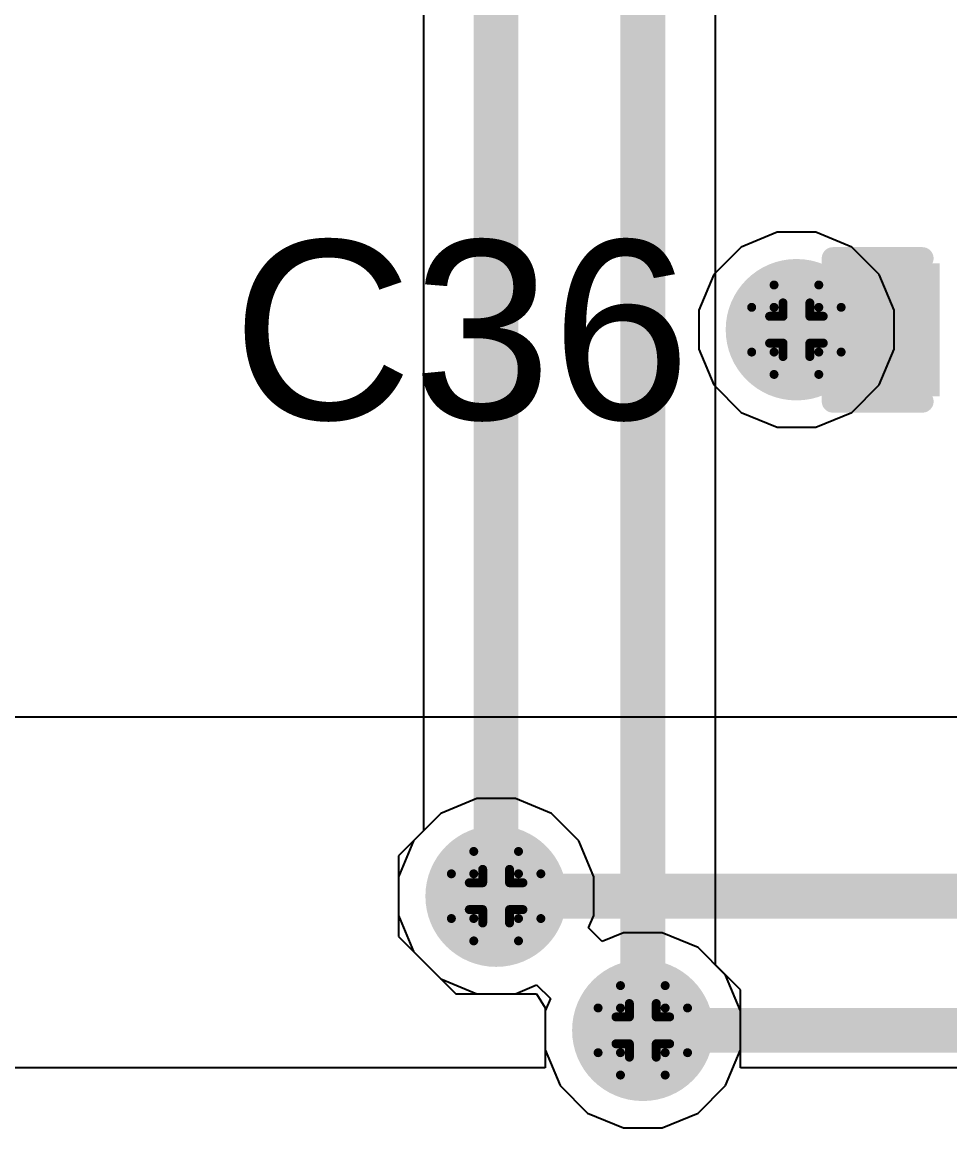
# Model space of a CAD drawing. Header units: inches. Extents: x -4 to 5258, y -4 to 5281.
# Drawn here: x 27.19 to 32.46, y 14.18 to 20.46 of the extents above; entities that cross this region are included whole.
import ezdxf

# ---------------------------------------------------------------- set-up
doc = ezdxf.new("R2010")
doc.units = ezdxf.units.IN
for name, color, linetype in [('Bottom Layer', 5, 'Continuous'), ('Bottom Solder', 6, 'Continuous'), ('Drill Drawing', 1, 'Continuous'), ('Layer 1', 16, 'Continuous'), ('Layer 2', 76, 'Continuous'), ('Top Layer', 1, 'Continuous'), ('Top Overlay', 2, 'Continuous'), ('Top Paste', 8, 'Continuous'), ('Top Solder', 216, 'Continuous'), ('Via Holes', 16, 'Continuous')]:
    doc.layers.add(name, color=color, linetype=linetype)
doc.styles.add('Arial', font='', dxfattribs={"height": 0.2})
doc.styles.get('Arial').set_extended_font_data('Arial')

# ---------------------------------------------------------------- blocks, each defined once
blk = doc.blocks.new('C___0402_275')
at = {"layer": 'Top Layer'}
for points in [[(-0.6985, -0.3175), (-0.6985, 0.3175), (-0.2412999999999999, 0.3175), (-0.2413, -0.3175)], [(0.2412999999999999, -0.3175), (0.2413, 0.3175), (0.6985, 0.3175), (0.6985, -0.3175)]]:
    blk.add_hatch(color=1, dxfattribs=at).paths.add_polyline_path(points)
at = {"layer": 'Top Paste'}
for points in [[(-0.6985, -0.3175), (-0.6985, 0.3175), (-0.2412999999999999, 0.3175), (-0.2413, -0.3175)], [(0.2412999999999999, -0.3175), (0.2413, 0.3175), (0.6985, 0.3175), (0.6985, -0.3175)]]:
    blk.add_hatch(color=8, dxfattribs=at).paths.add_polyline_path(points)
at = {"layer": 'Top Solder'}
for points in [[(-0.7584998799999999, -0.37749988), (-0.7584998799999999, 0.37749988), (-0.18130012, 0.37749988), (-0.18130012, -0.37749988)], [(0.18130012, -0.37749988), (0.18130012, 0.37749988), (0.7584998799999999, 0.37749988), (0.7584998799999999, -0.37749988)]]:
    blk.add_hatch(color=216, dxfattribs=at).paths.add_polyline_path(points)
at = {"layer": 'Top Overlay'}
for points in [[(-0.2794, 0.4064, 0.127, 0.127, 0), (-0.7874, 0.4064, 0.127, 0.127, 0)], [(-0.7874, 0.4064, 0.127, 0.127, 0), (-0.7874, -0.4064, 0.127, 0.127, 0)], [(0.7874, 0.4064, 0.127, 0.127, 0), (0.27940254, 0.40640254, 0.127, 0.127, 0)], [(0.7874, 0.4064, 0.127, 0.127, 0), (0.7874, -0.4064, 0.127, 0.127, 0)], [(-0.2794, -0.4064, 0.127, 0.127, 0), (-0.7874, -0.4064, 0.127, 0.127, 0)], [(0.7874, -0.4064, 0.127, 0.127, 0), (0.27940254, -0.40640254, 0.127, 0.127, 0)]]:
    blk.add_lwpolyline(points, format="xyseb", dxfattribs=at)
for points in [[(-0.8191499999999999, 0.4064, 0.0635, 0.0635, 1), (-0.7556499999999999, 0.4064, 0.0635, 0.0635, 1)], [(-0.8191499999999999, 0.4064, 0.0635, 0.0635, 1), (-0.7556499999999999, 0.4064, 0.0635, 0.0635, 1)], [(-0.31115, 0.4064, 0.0635, 0.0635, 1), (-0.24765, 0.4064, 0.0635, 0.0635, 1)], [(0.24765254, 0.40640254, 0.0635, 0.0635, 1), (0.31115254, 0.40640254, 0.0635, 0.0635, 1)], [(0.7556499999999999, 0.4064, 0.0635, 0.0635, 1), (0.8191499999999999, 0.4064, 0.0635, 0.0635, 1)], [(0.7556499999999999, 0.4064, 0.0635, 0.0635, 1), (0.8191499999999999, 0.4064, 0.0635, 0.0635, 1)], [(-0.8191499999999999, -0.4064, 0.0635, 0.0635, 1), (-0.7556499999999999, -0.4064, 0.0635, 0.0635, 1)], [(-0.8191499999999999, -0.4064, 0.0635, 0.0635, 1), (-0.7556499999999999, -0.4064, 0.0635, 0.0635, 1)], [(-0.31115, -0.4064, 0.0635, 0.0635, 1), (-0.24765, -0.4064, 0.0635, 0.0635, 1)], [(0.24765254, -0.40640254, 0.0635, 0.0635, 1), (0.31115254, -0.40640254, 0.0635, 0.0635, 1)], [(0.7556499999999999, -0.4064, 0.0635, 0.0635, 1), (0.8191499999999999, -0.4064, 0.0635, 0.0635, 1)], [(0.7556499999999999, -0.4064, 0.0635, 0.0635, 1), (0.8191499999999999, -0.4064, 0.0635, 0.0635, 1)]]:
    blk.add_lwpolyline(points, format="xyseb", close=True, dxfattribs=at)

msp = doc.modelspace()

# ---------------------------------------------------------------- hatches: boundary and pattern name
at = {"layer": 'Bottom Layer'}
h = msp.add_hatch(color=5, dxfattribs=at)
edge = h.paths.add_edge_path()
edge.add_arc((31.58912656, 18.71274896), 0.2999994, 0, 360)
h = msp.add_hatch(color=5, dxfattribs=at)
edge = h.paths.add_edge_path()
edge.add_arc((29.88404488, 15.49567132), 0.2999994, 0, 360)
h = msp.add_hatch(color=5, dxfattribs=at)
edge = h.paths.add_edge_path()
edge.add_arc((30.71697438, 14.73367132), 0.2999994, 0, 360)
at = {"layer": 'Bottom Solder'}
h = msp.add_hatch(color=6, dxfattribs=at)
edge = h.paths.add_edge_path()
edge.add_arc((31.58912656, 18.71274896), 0.4015993999999999, 0, 360)
h = msp.add_hatch(color=6, dxfattribs=at)
edge = h.paths.add_edge_path()
edge.add_arc((29.88404488, 15.49567132), 0.4015993999999999, 0, 360)
h = msp.add_hatch(color=6, dxfattribs=at)
edge = h.paths.add_edge_path()
edge.add_arc((30.71697438, 14.73367132), 0.4015993999999999, 0, 360)
at = {"layer": 'Layer 1'}
h = msp.add_hatch(color=16, dxfattribs=at)
edge = h.paths.add_edge_path()
edge.add_arc((31.58912656, 18.71274896), 0.2999994, 0, 360)
h = msp.add_hatch(color=16, dxfattribs=at)
edge = h.paths.add_edge_path()
edge.add_arc((29.88404488, 15.49567132), 0.2999994, 0, 360)
h = msp.add_hatch(color=16, dxfattribs=at)
edge = h.paths.add_edge_path()
edge.add_arc((30.71697438, 14.73367132), 0.2999994, 0, 360)
at = {"layer": 'Layer 2'}
h = msp.add_hatch(color=76, dxfattribs=at)
edge = h.paths.add_edge_path()
edge.add_arc((31.58912656, 18.71274896), 0.2999994, 0, 360)
h = msp.add_hatch(color=76, dxfattribs=at)
edge = h.paths.add_edge_path()
edge.add_arc((29.88404488, 15.49567132), 0.2999994, 0, 360)
h = msp.add_hatch(color=76, dxfattribs=at)
edge = h.paths.add_edge_path()
edge.add_arc((30.71697438, 14.73367132), 0.2999994, 0, 360)
at = {"layer": 'Top Layer'}
h = msp.add_hatch(color=1, dxfattribs=at)
edge = h.paths.add_edge_path()
edge.add_arc((31.58912656, 18.71274896), 0.2999994, 0, 360)
msp.add_hatch(color=1, dxfattribs=at).paths.add_polyline_path([(32.11397437999999, 18.4120409), (32.11397437999999, 19.01416314), (31.5891291, 19.01416314), (31.5891291, 18.4120409)])
h = msp.add_hatch(color=1, dxfattribs=at)
edge = h.paths.add_edge_path()
edge.add_arc((29.88404488, 15.49567132), 0.2999994, 0, 360)
h = msp.add_hatch(color=1, dxfattribs=at)
edge = h.paths.add_edge_path()
edge.add_arc((30.71697438, 14.73367132), 0.2999994, 0, 360)
at = {"layer": 'Top Solder'}
h = msp.add_hatch(color=216, dxfattribs=at)
edge = h.paths.add_edge_path()
edge.add_arc((31.58912656, 18.71274896), 0.4015993999999999, 0, 360)
h = msp.add_hatch(color=216, dxfattribs=at)
edge = h.paths.add_edge_path()
edge.add_arc((29.88404488, 15.49567132), 0.4015993999999999, 0, 360)
h = msp.add_hatch(color=216, dxfattribs=at)
edge = h.paths.add_edge_path()
edge.add_arc((30.71697438, 14.73367132), 0.4015993999999999, 0, 360)
at = {"layer": 'Via Holes'}
h = msp.add_hatch(color=7, dxfattribs=at)
edge = h.paths.add_edge_path()
edge.add_arc((31.58912656, 18.71274896), 0.1499997, 0, 360)
h = msp.add_hatch(color=7, dxfattribs=at)
edge = h.paths.add_edge_path()
edge.add_arc((29.88404488, 15.49567132), 0.1499997, 0, 360)
h = msp.add_hatch(color=7, dxfattribs=at)
edge = h.paths.add_edge_path()
edge.add_arc((30.71697438, 14.73367132), 0.1499997, 0, 360)

# ---------------------------------------------------------------- linework, layer by layer
at = {"layer": 'Bottom Layer'}
for p, q in [((29.77384698, 16.04967072), (29.57023042, 15.96533002)), ((29.99424278, 16.04967072), (29.77384698, 16.04967072)), ((30.19785934, 15.96533002), (29.99424278, 16.04967072)), ((29.57023042, 15.96533002), (29.41438618, 15.80948578)), ((30.35370358, 15.80948578), (30.19785934, 15.96533002)), ((29.41438618, 15.80948578), (29.33004548, 15.60586922)), ((30.43804428, 15.60586922), (30.35370358, 15.80948578)), ((29.33004548, 15.60586922), (29.33004548, 15.38547342)), ((30.43804428, 15.38547342), (30.43804428, 15.60586922)), ((29.33004548, 15.38547342), (29.41438618, 15.18185686)), ((30.40918226, 15.31579614), (30.43804428, 15.38547342)), ((30.48694436, 15.23803404), (30.40918226, 15.31579614)), ((30.60677648, 15.28767072), (30.48694436, 15.23803404)), ((30.82717228, 15.28767072), (30.60677648, 15.28767072)), ((31.03078884, 15.20333002), (30.82717228, 15.28767072)), ((31.18663308, 15.04748578), (31.03078884, 15.20333002)), ((29.41438618, 15.18185686), (29.57023042, 15.02601262)), ((29.57023042, 15.02601262), (29.77384698, 14.94167192)), ((31.27097378, 14.84386922), (31.18663308, 15.04748578)), ((29.99424278, 14.94167192), (30.1140749, 14.9913086)), ((30.1140749, 14.9913086), (30.191837, 14.9135465)), ((29.77384698, 14.94167192), (29.99424278, 14.94167192)), ((30.191837, 14.9135465), (30.16297498, 14.84386922)), ((30.16297498, 14.84386922), (30.16297498, 14.62347342)), ((31.27097378, 14.62347342), (31.27097378, 14.84386922)), ((30.16297498, 14.62347342), (30.24731568, 14.41985686)), ((31.18663308, 14.41985686), (31.27097378, 14.62347342)), ((30.24731568, 14.41985686), (30.40315992, 14.26401262)), ((31.03078884, 14.26401262), (31.18663308, 14.41985686)), ((30.40315992, 14.26401262), (30.60677648, 14.17967192)), ((30.82717228, 14.17967192), (31.03078884, 14.26401262)), ((30.60677648, 14.17967192), (30.82717228, 14.17967192))]:
    msp.add_line(p, q, dxfattribs=at)
at = {"layer": 'Drill Drawing'}
for points in [[(31.46212656, 18.83974896, 0.0508, 0.0508, 0), (31.46212656, 18.96674896, 0.0508, 0.0508, 0)], [(31.46212656, 18.96674896, 0.0508, 0.0508, 0), (31.71612656, 18.96674896, 0.0508, 0.0508, 0)], [(31.71612656, 18.83974896, 0.0508, 0.0508, 0), (31.71612656, 18.96674896, 0.0508, 0.0508, 0)], [(31.33512656, 18.58574896, 0.0508, 0.0508, 0), (31.33512656, 18.83974896, 0.0508, 0.0508, 0)], [(31.33512656, 18.83974896, 0.0508, 0.0508, 0), (31.46212656, 18.83974896, 0.0508, 0.0508, 0)], [(31.51292656, 18.78894896, 0.0508, 0.0508, 0), (31.51292656, 18.86514896, 0.0508, 0.0508, 0)], [(31.51292656, 18.86514896, 0.0508, 0.0508, 0), (31.66532656, 18.86514896, 0.0508, 0.0508, 0)], [(31.66532656, 18.78894896, 0.0508, 0.0508, 0), (31.66532656, 18.86514896, 0.0508, 0.0508, 0)], [(31.71612656, 18.83974896, 0.0508, 0.0508, 0), (31.84312656, 18.83974896, 0.0508, 0.0508, 0)], [(31.84312656, 18.58574896, 0.0508, 0.0508, 0), (31.84312656, 18.83974896, 0.0508, 0.0508, 0)], [(31.43672656, 18.63654896, 0.0508, 0.0508, 0), (31.43672656, 18.78894896, 0.0508, 0.0508, 0)], [(31.43672656, 18.78894896, 0.0508, 0.0508, 0), (31.51292656, 18.78894896, 0.0508, 0.0508, 0)], [(31.66532656, 18.78894896, 0.0508, 0.0508, 0), (31.74152656, 18.78894896, 0.0508, 0.0508, 0)], [(31.74152656, 18.63654896, 0.0508, 0.0508, 0), (31.74152656, 18.78894896, 0.0508, 0.0508, 0)], [(31.43672656, 18.63654896, 0.0508, 0.0508, 0), (31.51292656, 18.63654896, 0.0508, 0.0508, 0)], [(31.51292656, 18.56034896, 0.0508, 0.0508, 0), (31.51292656, 18.63654896, 0.0508, 0.0508, 0)], [(31.66532656, 18.63654896, 0.0508, 0.0508, 0), (31.74152656, 18.63654896, 0.0508, 0.0508, 0)], [(31.66532656, 18.56034896, 0.0508, 0.0508, 0), (31.66532656, 18.63654896, 0.0508, 0.0508, 0)], [(31.33512656, 18.58574896, 0.0508, 0.0508, 0), (31.46212656, 18.58574896, 0.0508, 0.0508, 0)], [(31.46212656, 18.45874896, 0.0508, 0.0508, 0), (31.46212656, 18.58574896, 0.0508, 0.0508, 0)], [(31.71612656, 18.58574896, 0.0508, 0.0508, 0), (31.84312656, 18.58574896, 0.0508, 0.0508, 0)], [(31.71612656, 18.45874896, 0.0508, 0.0508, 0), (31.71612656, 18.58574896, 0.0508, 0.0508, 0)], [(31.51292656, 18.56034896, 0.0508, 0.0508, 0), (31.66532656, 18.56034896, 0.0508, 0.0508, 0)], [(31.46212656, 18.45874896, 0.0508, 0.0508, 0), (31.71612656, 18.45874896, 0.0508, 0.0508, 0)], [(29.75704488, 15.62267132, 0.0508, 0.0508, 0), (29.75704488, 15.74967132, 0.0508, 0.0508, 0)], [(29.75704488, 15.74967132, 0.0508, 0.0508, 0), (30.01104488, 15.74967132, 0.0508, 0.0508, 0)], [(30.01104488, 15.62267132, 0.0508, 0.0508, 0), (30.01104488, 15.74967132, 0.0508, 0.0508, 0)], [(29.63004488, 15.36867132, 0.0508, 0.0508, 0), (29.63004488, 15.62267132, 0.0508, 0.0508, 0)], [(29.63004488, 15.62267132, 0.0508, 0.0508, 0), (29.75704488, 15.62267132, 0.0508, 0.0508, 0)], [(29.80784488, 15.57187132, 0.0508, 0.0508, 0), (29.80784488, 15.64807132, 0.0508, 0.0508, 0)], [(29.80784488, 15.64807132, 0.0508, 0.0508, 0), (29.96024488, 15.64807132, 0.0508, 0.0508, 0)], [(29.96024488, 15.57187132, 0.0508, 0.0508, 0), (29.96024488, 15.64807132, 0.0508, 0.0508, 0)], [(30.01104488, 15.62267132, 0.0508, 0.0508, 0), (30.13804488, 15.62267132, 0.0508, 0.0508, 0)], [(30.13804488, 15.36867132, 0.0508, 0.0508, 0), (30.13804488, 15.62267132, 0.0508, 0.0508, 0)], [(29.73164488, 15.41947132, 0.0508, 0.0508, 0), (29.73164488, 15.57187132, 0.0508, 0.0508, 0)], [(29.73164488, 15.57187132, 0.0508, 0.0508, 0), (29.80784488, 15.57187132, 0.0508, 0.0508, 0)], [(29.96024488, 15.57187132, 0.0508, 0.0508, 0), (30.03644488, 15.57187132, 0.0508, 0.0508, 0)], [(30.03644488, 15.41947132, 0.0508, 0.0508, 0), (30.03644488, 15.57187132, 0.0508, 0.0508, 0)], [(29.63004488, 15.36867132, 0.0508, 0.0508, 0), (29.75704488, 15.36867132, 0.0508, 0.0508, 0)], [(29.73164488, 15.41947132, 0.0508, 0.0508, 0), (29.80784488, 15.41947132, 0.0508, 0.0508, 0)], [(29.75704488, 15.24167132, 0.0508, 0.0508, 0), (29.75704488, 15.36867132, 0.0508, 0.0508, 0)], [(29.80784488, 15.34327132, 0.0508, 0.0508, 0), (29.80784488, 15.41947132, 0.0508, 0.0508, 0)], [(29.96024488, 15.41947132, 0.0508, 0.0508, 0), (30.03644488, 15.41947132, 0.0508, 0.0508, 0)], [(29.96024488, 15.34327132, 0.0508, 0.0508, 0), (29.96024488, 15.41947132, 0.0508, 0.0508, 0)], [(30.01104488, 15.36867132, 0.0508, 0.0508, 0), (30.13804488, 15.36867132, 0.0508, 0.0508, 0)], [(30.01104488, 15.24167132, 0.0508, 0.0508, 0), (30.01104488, 15.36867132, 0.0508, 0.0508, 0)], [(29.80784488, 15.34327132, 0.0508, 0.0508, 0), (29.96024488, 15.34327132, 0.0508, 0.0508, 0)], [(29.75704488, 15.24167132, 0.0508, 0.0508, 0), (30.01104488, 15.24167132, 0.0508, 0.0508, 0)], [(30.58997438, 14.86067132, 0.0508, 0.0508, 0), (30.58997438, 14.98767132, 0.0508, 0.0508, 0)], [(30.58997438, 14.98767132, 0.0508, 0.0508, 0), (30.84397438, 14.98767132, 0.0508, 0.0508, 0)], [(30.84397438, 14.86067132, 0.0508, 0.0508, 0), (30.84397438, 14.98767132, 0.0508, 0.0508, 0)], [(30.46297438, 14.60667132, 0.0508, 0.0508, 0), (30.46297438, 14.86067132, 0.0508, 0.0508, 0)], [(30.46297438, 14.86067132, 0.0508, 0.0508, 0), (30.58997438, 14.86067132, 0.0508, 0.0508, 0)], [(30.64077438, 14.80987132, 0.0508, 0.0508, 0), (30.64077438, 14.88607132, 0.0508, 0.0508, 0)], [(30.64077438, 14.88607132, 0.0508, 0.0508, 0), (30.79317438, 14.88607132, 0.0508, 0.0508, 0)], [(30.79317438, 14.80987132, 0.0508, 0.0508, 0), (30.79317438, 14.88607132, 0.0508, 0.0508, 0)], [(30.84397438, 14.86067132, 0.0508, 0.0508, 0), (30.97097438, 14.86067132, 0.0508, 0.0508, 0)], [(30.97097438, 14.60667132, 0.0508, 0.0508, 0), (30.97097438, 14.86067132, 0.0508, 0.0508, 0)], [(30.56457438, 14.65747132, 0.0508, 0.0508, 0), (30.56457438, 14.80987132, 0.0508, 0.0508, 0)], [(30.56457438, 14.80987132, 0.0508, 0.0508, 0), (30.64077438, 14.80987132, 0.0508, 0.0508, 0)], [(30.79317438, 14.80987132, 0.0508, 0.0508, 0), (30.86937438, 14.80987132, 0.0508, 0.0508, 0)], [(30.86937438, 14.65747132, 0.0508, 0.0508, 0), (30.86937438, 14.80987132, 0.0508, 0.0508, 0)], [(30.56457438, 14.65747132, 0.0508, 0.0508, 0), (30.64077438, 14.65747132, 0.0508, 0.0508, 0)], [(30.64077438, 14.58127132, 0.0508, 0.0508, 0), (30.64077438, 14.65747132, 0.0508, 0.0508, 0)], [(30.79317438, 14.65747132, 0.0508, 0.0508, 0), (30.86937438, 14.65747132, 0.0508, 0.0508, 0)], [(30.79317438, 14.58127132, 0.0508, 0.0508, 0), (30.79317438, 14.65747132, 0.0508, 0.0508, 0)], [(30.46297438, 14.60667132, 0.0508, 0.0508, 0), (30.58997438, 14.60667132, 0.0508, 0.0508, 0)], [(30.58997438, 14.47967132, 0.0508, 0.0508, 0), (30.58997438, 14.60667132, 0.0508, 0.0508, 0)], [(30.64077438, 14.58127132, 0.0508, 0.0508, 0), (30.79317438, 14.58127132, 0.0508, 0.0508, 0)], [(30.84397438, 14.60667132, 0.0508, 0.0508, 0), (30.97097438, 14.60667132, 0.0508, 0.0508, 0)], [(30.84397438, 14.47967132, 0.0508, 0.0508, 0), (30.84397438, 14.60667132, 0.0508, 0.0508, 0)], [(30.58997438, 14.47967132, 0.0508, 0.0508, 0), (30.84397438, 14.47967132, 0.0508, 0.0508, 0)]]:
    msp.add_lwpolyline(points, format="xyseb", dxfattribs=at)
for points in [[(31.44942656, 18.96674896, 0.0254, 0.0254, 1), (31.47482656, 18.96674896, 0.0254, 0.0254, 1)], [(31.44942656, 18.96674896, 0.0254, 0.0254, 1), (31.47482656, 18.96674896, 0.0254, 0.0254, 1)], [(31.70342656, 18.96674896, 0.0254, 0.0254, 1), (31.72882656, 18.96674896, 0.0254, 0.0254, 1)], [(31.70342656, 18.96674896, 0.0254, 0.0254, 1), (31.72882656, 18.96674896, 0.0254, 0.0254, 1)], [(31.32242656, 18.83974896, 0.0254, 0.0254, 1), (31.34782656, 18.83974896, 0.0254, 0.0254, 1)], [(31.32242656, 18.83974896, 0.0254, 0.0254, 1), (31.34782656, 18.83974896, 0.0254, 0.0254, 1)], [(31.44942656, 18.83974896, 0.0254, 0.0254, 1), (31.47482656, 18.83974896, 0.0254, 0.0254, 1)], [(31.44942656, 18.83974896, 0.0254, 0.0254, 1), (31.47482656, 18.83974896, 0.0254, 0.0254, 1)], [(31.50022655999999, 18.86514896, 0.0254, 0.0254, 1), (31.52562656, 18.86514896, 0.0254, 0.0254, 1)], [(31.50022655999999, 18.86514896, 0.0254, 0.0254, 1), (31.52562656, 18.86514896, 0.0254, 0.0254, 1)], [(31.65262655999999, 18.86514896, 0.0254, 0.0254, 1), (31.67802656, 18.86514896, 0.0254, 0.0254, 1)], [(31.65262655999999, 18.86514896, 0.0254, 0.0254, 1), (31.67802656, 18.86514896, 0.0254, 0.0254, 1)], [(31.70342656, 18.83974896, 0.0254, 0.0254, 1), (31.72882656, 18.83974896, 0.0254, 0.0254, 1)], [(31.70342656, 18.83974896, 0.0254, 0.0254, 1), (31.72882656, 18.83974896, 0.0254, 0.0254, 1)], [(31.83042656, 18.83974896, 0.0254, 0.0254, 1), (31.85582656, 18.83974896, 0.0254, 0.0254, 1)], [(31.83042656, 18.83974896, 0.0254, 0.0254, 1), (31.85582656, 18.83974896, 0.0254, 0.0254, 1)], [(31.42402656, 18.78894896, 0.0254, 0.0254, 1), (31.44942656, 18.78894896, 0.0254, 0.0254, 1)], [(31.42402656, 18.78894896, 0.0254, 0.0254, 1), (31.44942656, 18.78894896, 0.0254, 0.0254, 1)], [(31.50022655999999, 18.78894896, 0.0254, 0.0254, 1), (31.52562656, 18.78894896, 0.0254, 0.0254, 1)], [(31.50022655999999, 18.78894896, 0.0254, 0.0254, 1), (31.52562656, 18.78894896, 0.0254, 0.0254, 1)], [(31.65262655999999, 18.78894896, 0.0254, 0.0254, 1), (31.67802656, 18.78894896, 0.0254, 0.0254, 1)], [(31.65262655999999, 18.78894896, 0.0254, 0.0254, 1), (31.67802656, 18.78894896, 0.0254, 0.0254, 1)], [(31.72882656, 18.78894896, 0.0254, 0.0254, 1), (31.75422656, 18.78894896, 0.0254, 0.0254, 1)], [(31.72882656, 18.78894896, 0.0254, 0.0254, 1), (31.75422656, 18.78894896, 0.0254, 0.0254, 1)], [(31.42402656, 18.63654896, 0.0254, 0.0254, 1), (31.44942656, 18.63654896, 0.0254, 0.0254, 1)], [(31.42402656, 18.63654896, 0.0254, 0.0254, 1), (31.44942656, 18.63654896, 0.0254, 0.0254, 1)], [(31.50022655999999, 18.63654896, 0.0254, 0.0254, 1), (31.52562656, 18.63654896, 0.0254, 0.0254, 1)], [(31.50022655999999, 18.63654896, 0.0254, 0.0254, 1), (31.52562656, 18.63654896, 0.0254, 0.0254, 1)], [(31.65262655999999, 18.63654896, 0.0254, 0.0254, 1), (31.67802656, 18.63654896, 0.0254, 0.0254, 1)], [(31.65262655999999, 18.63654896, 0.0254, 0.0254, 1), (31.67802656, 18.63654896, 0.0254, 0.0254, 1)], [(31.72882656, 18.63654896, 0.0254, 0.0254, 1), (31.75422656, 18.63654896, 0.0254, 0.0254, 1)], [(31.72882656, 18.63654896, 0.0254, 0.0254, 1), (31.75422656, 18.63654896, 0.0254, 0.0254, 1)], [(31.32242656, 18.58574896, 0.0254, 0.0254, 1), (31.34782656, 18.58574896, 0.0254, 0.0254, 1)], [(31.32242656, 18.58574896, 0.0254, 0.0254, 1), (31.34782656, 18.58574896, 0.0254, 0.0254, 1)], [(31.44942656, 18.58574896, 0.0254, 0.0254, 1), (31.47482656, 18.58574896, 0.0254, 0.0254, 1)], [(31.44942656, 18.58574896, 0.0254, 0.0254, 1), (31.47482656, 18.58574896, 0.0254, 0.0254, 1)], [(31.70342656, 18.58574896, 0.0254, 0.0254, 1), (31.72882656, 18.58574896, 0.0254, 0.0254, 1)], [(31.70342656, 18.58574896, 0.0254, 0.0254, 1), (31.72882656, 18.58574896, 0.0254, 0.0254, 1)], [(31.83042656, 18.58574896, 0.0254, 0.0254, 1), (31.85582656, 18.58574896, 0.0254, 0.0254, 1)], [(31.83042656, 18.58574896, 0.0254, 0.0254, 1), (31.85582656, 18.58574896, 0.0254, 0.0254, 1)], [(31.50022655999999, 18.56034896, 0.0254, 0.0254, 1), (31.52562656, 18.56034896, 0.0254, 0.0254, 1)], [(31.50022655999999, 18.56034896, 0.0254, 0.0254, 1), (31.52562656, 18.56034896, 0.0254, 0.0254, 1)], [(31.65262655999999, 18.56034896, 0.0254, 0.0254, 1), (31.67802656, 18.56034896, 0.0254, 0.0254, 1)], [(31.65262655999999, 18.56034896, 0.0254, 0.0254, 1), (31.67802656, 18.56034896, 0.0254, 0.0254, 1)], [(31.44942656, 18.45874896, 0.0254, 0.0254, 1), (31.47482656, 18.45874896, 0.0254, 0.0254, 1)], [(31.44942656, 18.45874896, 0.0254, 0.0254, 1), (31.47482656, 18.45874896, 0.0254, 0.0254, 1)], [(31.70342656, 18.45874896, 0.0254, 0.0254, 1), (31.72882656, 18.45874896, 0.0254, 0.0254, 1)], [(31.70342656, 18.45874896, 0.0254, 0.0254, 1), (31.72882656, 18.45874896, 0.0254, 0.0254, 1)], [(29.74434488, 15.74967132, 0.0254, 0.0254, 1), (29.76974487999999, 15.74967132, 0.0254, 0.0254, 1)], [(29.74434488, 15.74967132, 0.0254, 0.0254, 1), (29.76974487999999, 15.74967132, 0.0254, 0.0254, 1)], [(29.99834488, 15.74967132, 0.0254, 0.0254, 1), (30.02374488, 15.74967132, 0.0254, 0.0254, 1)], [(29.99834488, 15.74967132, 0.0254, 0.0254, 1), (30.02374488, 15.74967132, 0.0254, 0.0254, 1)], [(29.61734488, 15.62267132, 0.0254, 0.0254, 1), (29.64274488, 15.62267132, 0.0254, 0.0254, 1)], [(29.61734488, 15.62267132, 0.0254, 0.0254, 1), (29.64274488, 15.62267132, 0.0254, 0.0254, 1)], [(29.74434488, 15.62267132, 0.0254, 0.0254, 1), (29.76974487999999, 15.62267132, 0.0254, 0.0254, 1)], [(29.74434488, 15.62267132, 0.0254, 0.0254, 1), (29.76974487999999, 15.62267132, 0.0254, 0.0254, 1)], [(29.79514488, 15.64807132, 0.0254, 0.0254, 1), (29.82054488, 15.64807132, 0.0254, 0.0254, 1)], [(29.79514488, 15.64807132, 0.0254, 0.0254, 1), (29.82054488, 15.64807132, 0.0254, 0.0254, 1)], [(29.94754488, 15.64807132, 0.0254, 0.0254, 1), (29.97294488, 15.64807132, 0.0254, 0.0254, 1)], [(29.94754488, 15.64807132, 0.0254, 0.0254, 1), (29.97294488, 15.64807132, 0.0254, 0.0254, 1)], [(29.99834488, 15.62267132, 0.0254, 0.0254, 1), (30.02374488, 15.62267132, 0.0254, 0.0254, 1)], [(29.99834488, 15.62267132, 0.0254, 0.0254, 1), (30.02374488, 15.62267132, 0.0254, 0.0254, 1)], [(30.12534488, 15.62267132, 0.0254, 0.0254, 1), (30.15074488, 15.62267132, 0.0254, 0.0254, 1)], [(30.12534488, 15.62267132, 0.0254, 0.0254, 1), (30.15074488, 15.62267132, 0.0254, 0.0254, 1)], [(29.71894488, 15.57187132, 0.0254, 0.0254, 1), (29.74434488, 15.57187132, 0.0254, 0.0254, 1)], [(29.71894488, 15.57187132, 0.0254, 0.0254, 1), (29.74434488, 15.57187132, 0.0254, 0.0254, 1)], [(29.79514488, 15.57187132, 0.0254, 0.0254, 1), (29.82054488, 15.57187132, 0.0254, 0.0254, 1)], [(29.79514488, 15.57187132, 0.0254, 0.0254, 1), (29.82054488, 15.57187132, 0.0254, 0.0254, 1)], [(29.94754488, 15.57187132, 0.0254, 0.0254, 1), (29.97294488, 15.57187132, 0.0254, 0.0254, 1)], [(29.94754488, 15.57187132, 0.0254, 0.0254, 1), (29.97294488, 15.57187132, 0.0254, 0.0254, 1)], [(30.02374488, 15.57187132, 0.0254, 0.0254, 1), (30.04914488, 15.57187132, 0.0254, 0.0254, 1)], [(30.02374488, 15.57187132, 0.0254, 0.0254, 1), (30.04914488, 15.57187132, 0.0254, 0.0254, 1)], [(29.61734488, 15.36867132, 0.0254, 0.0254, 1), (29.64274488, 15.36867132, 0.0254, 0.0254, 1)], [(29.61734488, 15.36867132, 0.0254, 0.0254, 1), (29.64274488, 15.36867132, 0.0254, 0.0254, 1)], [(29.71894488, 15.41947132, 0.0254, 0.0254, 1), (29.74434488, 15.41947132, 0.0254, 0.0254, 1)], [(29.71894488, 15.41947132, 0.0254, 0.0254, 1), (29.74434488, 15.41947132, 0.0254, 0.0254, 1)], [(29.74434488, 15.36867132, 0.0254, 0.0254, 1), (29.76974487999999, 15.36867132, 0.0254, 0.0254, 1)], [(29.74434488, 15.36867132, 0.0254, 0.0254, 1), (29.76974487999999, 15.36867132, 0.0254, 0.0254, 1)], [(29.79514488, 15.41947132, 0.0254, 0.0254, 1), (29.82054488, 15.41947132, 0.0254, 0.0254, 1)], [(29.79514488, 15.41947132, 0.0254, 0.0254, 1), (29.82054488, 15.41947132, 0.0254, 0.0254, 1)], [(29.94754488, 15.41947132, 0.0254, 0.0254, 1), (29.97294488, 15.41947132, 0.0254, 0.0254, 1)], [(29.94754488, 15.41947132, 0.0254, 0.0254, 1), (29.97294488, 15.41947132, 0.0254, 0.0254, 1)], [(29.99834488, 15.36867132, 0.0254, 0.0254, 1), (30.02374488, 15.36867132, 0.0254, 0.0254, 1)], [(29.99834488, 15.36867132, 0.0254, 0.0254, 1), (30.02374488, 15.36867132, 0.0254, 0.0254, 1)], [(30.02374488, 15.41947132, 0.0254, 0.0254, 1), (30.04914488, 15.41947132, 0.0254, 0.0254, 1)], [(30.02374488, 15.41947132, 0.0254, 0.0254, 1), (30.04914488, 15.41947132, 0.0254, 0.0254, 1)], [(30.12534488, 15.36867132, 0.0254, 0.0254, 1), (30.15074488, 15.36867132, 0.0254, 0.0254, 1)], [(30.12534488, 15.36867132, 0.0254, 0.0254, 1), (30.15074488, 15.36867132, 0.0254, 0.0254, 1)], [(29.79514488, 15.34327132, 0.0254, 0.0254, 1), (29.82054488, 15.34327132, 0.0254, 0.0254, 1)], [(29.79514488, 15.34327132, 0.0254, 0.0254, 1), (29.82054488, 15.34327132, 0.0254, 0.0254, 1)], [(29.94754488, 15.34327132, 0.0254, 0.0254, 1), (29.97294488, 15.34327132, 0.0254, 0.0254, 1)], [(29.94754488, 15.34327132, 0.0254, 0.0254, 1), (29.97294488, 15.34327132, 0.0254, 0.0254, 1)], [(29.74434488, 15.24167132, 0.0254, 0.0254, 1), (29.76974487999999, 15.24167132, 0.0254, 0.0254, 1)], [(29.74434488, 15.24167132, 0.0254, 0.0254, 1), (29.76974487999999, 15.24167132, 0.0254, 0.0254, 1)], [(29.99834488, 15.24167132, 0.0254, 0.0254, 1), (30.02374488, 15.24167132, 0.0254, 0.0254, 1)], [(29.99834488, 15.24167132, 0.0254, 0.0254, 1), (30.02374488, 15.24167132, 0.0254, 0.0254, 1)], [(30.57727438, 14.98767132, 0.0254, 0.0254, 1), (30.60267438, 14.98767132, 0.0254, 0.0254, 1)], [(30.57727438, 14.98767132, 0.0254, 0.0254, 1), (30.60267438, 14.98767132, 0.0254, 0.0254, 1)], [(30.83127438, 14.98767132, 0.0254, 0.0254, 1), (30.85667437999999, 14.98767132, 0.0254, 0.0254, 1)], [(30.83127438, 14.98767132, 0.0254, 0.0254, 1), (30.85667437999999, 14.98767132, 0.0254, 0.0254, 1)], [(30.45027438, 14.86067132, 0.0254, 0.0254, 1), (30.47567438, 14.86067132, 0.0254, 0.0254, 1)], [(30.45027438, 14.86067132, 0.0254, 0.0254, 1), (30.47567438, 14.86067132, 0.0254, 0.0254, 1)], [(30.57727438, 14.86067132, 0.0254, 0.0254, 1), (30.60267438, 14.86067132, 0.0254, 0.0254, 1)], [(30.57727438, 14.86067132, 0.0254, 0.0254, 1), (30.60267438, 14.86067132, 0.0254, 0.0254, 1)], [(30.62807438, 14.88607132, 0.0254, 0.0254, 1), (30.65347438, 14.88607132, 0.0254, 0.0254, 1)], [(30.62807438, 14.88607132, 0.0254, 0.0254, 1), (30.65347438, 14.88607132, 0.0254, 0.0254, 1)], [(30.78047438, 14.88607132, 0.0254, 0.0254, 1), (30.80587438, 14.88607132, 0.0254, 0.0254, 1)], [(30.78047438, 14.88607132, 0.0254, 0.0254, 1), (30.80587438, 14.88607132, 0.0254, 0.0254, 1)], [(30.83127438, 14.86067132, 0.0254, 0.0254, 1), (30.85667437999999, 14.86067132, 0.0254, 0.0254, 1)], [(30.83127438, 14.86067132, 0.0254, 0.0254, 1), (30.85667437999999, 14.86067132, 0.0254, 0.0254, 1)], [(30.95827438, 14.86067132, 0.0254, 0.0254, 1), (30.98367438, 14.86067132, 0.0254, 0.0254, 1)], [(30.95827438, 14.86067132, 0.0254, 0.0254, 1), (30.98367438, 14.86067132, 0.0254, 0.0254, 1)], [(30.55187437999999, 14.80987132, 0.0254, 0.0254, 1), (30.57727438, 14.80987132, 0.0254, 0.0254, 1)], [(30.55187437999999, 14.80987132, 0.0254, 0.0254, 1), (30.57727438, 14.80987132, 0.0254, 0.0254, 1)], [(30.62807438, 14.80987132, 0.0254, 0.0254, 1), (30.65347438, 14.80987132, 0.0254, 0.0254, 1)], [(30.62807438, 14.80987132, 0.0254, 0.0254, 1), (30.65347438, 14.80987132, 0.0254, 0.0254, 1)], [(30.78047438, 14.80987132, 0.0254, 0.0254, 1), (30.80587438, 14.80987132, 0.0254, 0.0254, 1)], [(30.78047438, 14.80987132, 0.0254, 0.0254, 1), (30.80587438, 14.80987132, 0.0254, 0.0254, 1)], [(30.85667437999999, 14.80987132, 0.0254, 0.0254, 1), (30.88207438, 14.80987132, 0.0254, 0.0254, 1)], [(30.85667437999999, 14.80987132, 0.0254, 0.0254, 1), (30.88207438, 14.80987132, 0.0254, 0.0254, 1)], [(30.55187437999999, 14.65747132, 0.0254, 0.0254, 1), (30.57727438, 14.65747132, 0.0254, 0.0254, 1)], [(30.55187437999999, 14.65747132, 0.0254, 0.0254, 1), (30.57727438, 14.65747132, 0.0254, 0.0254, 1)], [(30.62807438, 14.65747132, 0.0254, 0.0254, 1), (30.65347438, 14.65747132, 0.0254, 0.0254, 1)], [(30.62807438, 14.65747132, 0.0254, 0.0254, 1), (30.65347438, 14.65747132, 0.0254, 0.0254, 1)], [(30.78047438, 14.65747132, 0.0254, 0.0254, 1), (30.80587438, 14.65747132, 0.0254, 0.0254, 1)], [(30.78047438, 14.65747132, 0.0254, 0.0254, 1), (30.80587438, 14.65747132, 0.0254, 0.0254, 1)], [(30.85667437999999, 14.65747132, 0.0254, 0.0254, 1), (30.88207438, 14.65747132, 0.0254, 0.0254, 1)], [(30.85667437999999, 14.65747132, 0.0254, 0.0254, 1), (30.88207438, 14.65747132, 0.0254, 0.0254, 1)], [(30.45027438, 14.60667132, 0.0254, 0.0254, 1), (30.47567438, 14.60667132, 0.0254, 0.0254, 1)], [(30.45027438, 14.60667132, 0.0254, 0.0254, 1), (30.47567438, 14.60667132, 0.0254, 0.0254, 1)], [(30.57727438, 14.60667132, 0.0254, 0.0254, 1), (30.60267438, 14.60667132, 0.0254, 0.0254, 1)], [(30.57727438, 14.60667132, 0.0254, 0.0254, 1), (30.60267438, 14.60667132, 0.0254, 0.0254, 1)], [(30.62807438, 14.58127132, 0.0254, 0.0254, 1), (30.65347438, 14.58127132, 0.0254, 0.0254, 1)], [(30.62807438, 14.58127132, 0.0254, 0.0254, 1), (30.65347438, 14.58127132, 0.0254, 0.0254, 1)], [(30.78047438, 14.58127132, 0.0254, 0.0254, 1), (30.80587438, 14.58127132, 0.0254, 0.0254, 1)], [(30.78047438, 14.58127132, 0.0254, 0.0254, 1), (30.80587438, 14.58127132, 0.0254, 0.0254, 1)], [(30.83127438, 14.60667132, 0.0254, 0.0254, 1), (30.85667437999999, 14.60667132, 0.0254, 0.0254, 1)], [(30.83127438, 14.60667132, 0.0254, 0.0254, 1), (30.85667437999999, 14.60667132, 0.0254, 0.0254, 1)], [(30.95827438, 14.60667132, 0.0254, 0.0254, 1), (30.98367438, 14.60667132, 0.0254, 0.0254, 1)], [(30.95827438, 14.60667132, 0.0254, 0.0254, 1), (30.98367438, 14.60667132, 0.0254, 0.0254, 1)], [(30.57727438, 14.47967132, 0.0254, 0.0254, 1), (30.60267438, 14.47967132, 0.0254, 0.0254, 1)], [(30.57727438, 14.47967132, 0.0254, 0.0254, 1), (30.60267438, 14.47967132, 0.0254, 0.0254, 1)], [(30.83127438, 14.47967132, 0.0254, 0.0254, 1), (30.85667437999999, 14.47967132, 0.0254, 0.0254, 1)], [(30.83127438, 14.47967132, 0.0254, 0.0254, 1), (30.85667437999999, 14.47967132, 0.0254, 0.0254, 1)]]:
    msp.add_lwpolyline(points, format="xyseb", close=True, dxfattribs=at)
at = {"layer": 'Layer 1'}
for p, q in [((29.77384698, 16.04967072), (29.57023042, 15.96533002)), ((29.99424278, 16.04967072), (29.77384698, 16.04967072)), ((30.19785934, 15.96533002), (29.99424278, 16.04967072)), ((29.57023042, 15.96533002), (29.41438618, 15.80948578)), ((30.35370358, 15.80948578), (30.19785934, 15.96533002)), ((29.41438618, 15.80948578), (29.33004548, 15.60586922)), ((30.43804428, 15.60586922), (30.35370358, 15.80948578)), ((29.33004548, 15.60586922), (29.33004548, 15.38547342)), ((30.43804428, 15.38547342), (30.43804428, 15.60586922)), ((29.33004548, 15.38547342), (29.41438618, 15.18185686)), ((30.40918226, 15.31579614), (30.43804428, 15.38547342)), ((30.48694436, 15.23803404), (30.40918226, 15.31579614)), ((30.60677648, 15.28767072), (30.48694436, 15.23803404)), ((30.82717228, 15.28767072), (30.60677648, 15.28767072)), ((31.03078884, 15.20333002), (30.82717228, 15.28767072)), ((31.18663308, 15.04748578), (31.03078884, 15.20333002)), ((29.41438618, 15.18185686), (29.57023042, 15.02601262)), ((29.57023042, 15.02601262), (29.77384698, 14.94167192)), ((31.27097378, 14.84386922), (31.18663308, 15.04748578)), ((29.99424278, 14.94167192), (30.1140749, 14.9913086)), ((30.1140749, 14.9913086), (30.191837, 14.9135465)), ((29.77384698, 14.94167192), (29.99424278, 14.94167192)), ((30.191837, 14.9135465), (30.16297498, 14.84386922)), ((30.16297498, 14.84386922), (30.16297498, 14.62347342)), ((31.27097378, 14.62347342), (31.27097378, 14.84386922)), ((30.16297498, 14.62347342), (30.24731568, 14.41985686)), ((31.18663308, 14.41985686), (31.27097378, 14.62347342)), ((30.24731568, 14.41985686), (30.40315992, 14.26401262)), ((31.03078884, 14.26401262), (31.18663308, 14.41985686)), ((30.40315992, 14.26401262), (30.60677648, 14.17967192)), ((30.82717228, 14.17967192), (31.03078884, 14.26401262)), ((30.60677648, 14.17967192), (30.82717228, 14.17967192))]:
    msp.add_line(p, q, dxfattribs=at)
at = {"layer": 'Layer 2'}
for p, q in [((31.47892866, 19.26674836), (31.2753121, 19.18240766)), ((31.69932446, 19.26674836), (31.47892866, 19.26674836)), ((31.90294102, 19.18240766), (31.69932446, 19.26674836)), ((31.2753121, 19.18240766), (31.11946786, 19.02656342)), ((32.05878525999999, 19.02656342), (31.90294102, 19.18240766)), ((31.11946786, 19.02656342), (31.03512715999999, 18.82294686)), ((32.14312596, 18.82294686), (32.05878525999999, 19.02656342)), ((31.03512715999999, 18.82294686), (31.03512715999999, 18.60255106)), ((32.14312596, 18.60255106), (32.14312596, 18.82294686)), ((31.03512715999999, 18.60255106), (31.11946786, 18.3989345)), ((32.05878525999999, 18.3989345), (32.14312596, 18.60255106)), ((31.11946786, 18.3989345), (31.2753121, 18.24309026)), ((31.90294102, 18.24309026), (32.05878525999999, 18.3989345)), ((31.2753121, 18.24309026), (31.47892866, 18.15874956)), ((31.69932446, 18.15874956), (31.90294102, 18.24309026)), ((31.47892866, 18.15874956), (31.69932446, 18.15874956)), ((45.8484986, 16.51167132), (21.5729566, 16.51167132))]:
    msp.add_line(p, q, dxfattribs=at)
for points in [[(29.88404488, 15.49567132, 0.254, 0.254, 0), (50.43163396, 15.49567132, 0.254, 0.254, 0)], [(30.71697438, 14.73367132, 0.254, 0.254, 0), (50.47991428, 14.73367132, 0.254, 0.254, 0)]]:
    msp.add_lwpolyline(points, format="xyseb", dxfattribs=at)
for points in [[(29.82054488, 15.49567132, 0.127, 0.127, 1), (29.94754488, 15.49567132, 0.127, 0.127, 1)], [(30.65347438, 14.73367132, 0.127, 0.127, 1), (30.78047438, 14.73367132, 0.127, 0.127, 1)]]:
    msp.add_lwpolyline(points, format="xyseb", close=True, dxfattribs=at)
at = {"layer": 'Top Layer'}
for p, q in [((29.47165302, 23.43044336), (29.47165302, 15.86675262)), ((31.12936624, 15.10475262), (31.12936624, 22.72209324)), ((29.47165302, 15.86675262), (29.33004548, 15.72514508)), ((29.33004548, 15.72514508), (29.33004548, 15.26619756)), ((29.33004548, 15.26619756), (29.65457112, 14.94167192)), ((31.27097378, 14.96314508), (31.12936624, 15.10475262)), ((31.27097378, 14.52152544), (31.27097378, 14.96314508)), ((29.65457112, 14.94167192), (30.07026752, 14.94167192)), ((30.07026752, 14.94167192), (30.11351864, 14.94166938)), ((30.11351864, 14.94166938), (30.16297498, 14.86055702)), ((30.16297498, 14.86055702), (30.16297498, 14.52152544)), ((30.16297498, 14.52152544), (22.8548946, 14.52152544)), ((36.91320023999999, 14.52152544), (31.27097378, 14.52152544))]:
    msp.add_line(p, q, dxfattribs=at)
for points in [[(29.88404488, 15.49567132, 0.254, 0.254, 0), (29.88404488, 23.43044336, 0.254, 0.254, 0)], [(30.71697438, 14.73367132, 0.254, 0.254, 0), (30.71697438, 22.89291078, 0.254, 0.254, 0)], [(31.85155174, 18.67446608, 0.3809999999999999, 0.3809999999999999, 0), (31.85155174, 18.71274896, 0.3809999999999999, 0.3809999999999999, 0)], [(31.85155174, 18.71274896, 0.3809999999999999, 0.3809999999999999, 0), (32.11289742, 18.71274896, 0.3809999999999999, 0.3809999999999999, 0)], [(31.77962656, 18.6025409, 0.3809999999999999, 0.3809999999999999, 0), (31.85155174, 18.67446608, 0.3809999999999999, 0.3809999999999999, 0)], [(32.11289742, 18.71274896, 0.2032, 0.2032, 0), (32.11397437999999, 18.711672, 0.2032, 0.2032, 0)]]:
    msp.add_lwpolyline(points, format="xyseb", dxfattribs=at)
for points in [[(31.75630174, 18.71274896, 0.1905, 0.1905, 1), (31.94680174, 18.71274896, 0.1905, 0.1905, 1)], [(31.75630174, 18.71274896, 0.1905, 0.1905, 1), (31.94680174, 18.71274896, 0.1905, 0.1905, 1)], [(32.01764742, 18.71274896, 0.1905, 0.1905, 1), (32.20814742, 18.71274896, 0.1905, 0.1905, 1)], [(31.75630174, 18.67446608, 0.1905, 0.1905, 1), (31.94680174, 18.67446608, 0.1905, 0.1905, 1)], [(31.75630174, 18.67446608, 0.1905, 0.1905, 1), (31.94680174, 18.67446608, 0.1905, 0.1905, 1)], [(31.68437656, 18.6025409, 0.1905, 0.1905, 1), (31.87487656, 18.6025409, 0.1905, 0.1905, 1)], [(32.06209741999999, 18.71274896, 0.1016, 0.1016, 1), (32.16369742, 18.71274896, 0.1016, 0.1016, 1)], [(32.06317438, 18.711672, 0.1016, 0.1016, 1), (32.16477438, 18.711672, 0.1016, 0.1016, 1)], [(29.82054488, 15.49567132, 0.127, 0.127, 1), (29.94754488, 15.49567132, 0.127, 0.127, 1)], [(30.65347438, 14.73367132, 0.127, 0.127, 1), (30.78047438, 14.73367132, 0.127, 0.127, 1)]]:
    msp.add_lwpolyline(points, format="xyseb", close=True, dxfattribs=at)

# ---------------------------------------------------------------- block references
at = {"rotation": 180}
msp.add_blockref('C___0402_275', (32.58387438, 18.711672), dxfattribs=at)

# ---------------------------------------------------------------- texts
at = {"layer": 'Top Overlay', "style": 'Arial'}
msp.add_text('C36', height=1.016, dxfattribs=at).set_placement((28.38474384, 18.2038371))

doc.saveas('drawing.dxf')
